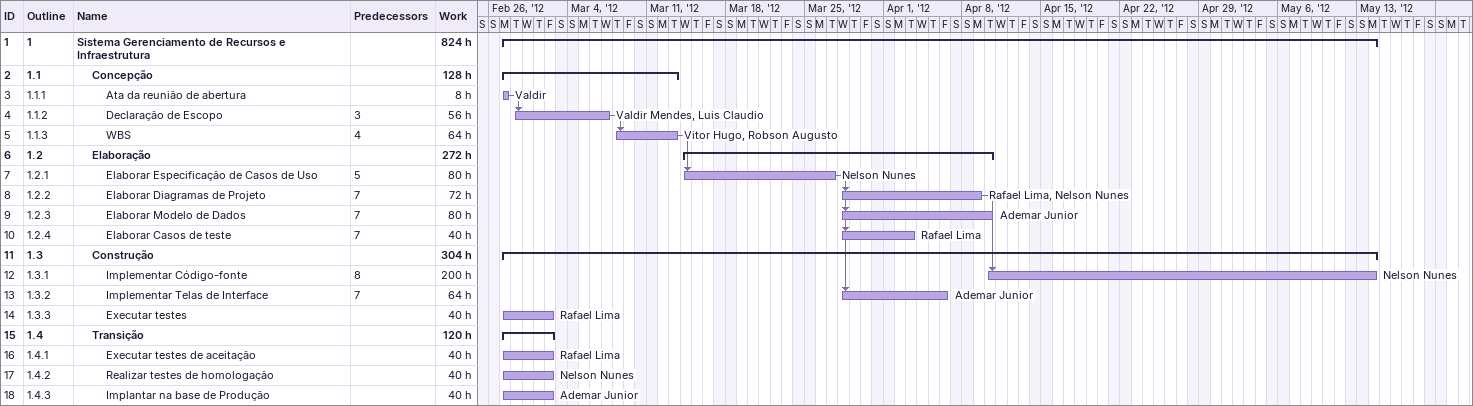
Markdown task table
| ID | WBS | Task | Start | Finish | Predecessors | Resources | Work (h) |
|---|---|---|---|---|---|---|---|
| 1 | 1 | **Sistema Gerenciamento de Recursos e Infraestrutura** | 2012-02-27 | 2012-05-14 |  |  | 824 |
| 2 | 1.1 | **Concepção** | 2012-02-27 | 2012-03-13 |  |  | 128 |
| 3 | 1.1.1 | Ata da reunião de abertura | 2012-02-27 | 2012-02-27 |  | Valdir | 8 |
| 4 | 1.1.2 | Declaração de Escopo | 2012-02-28 | 2012-03-07 | 3 | Valdir Mendes, Luis Claudio | 56 |
| 5 | 1.1.3 | WBS | 2012-03-08 | 2012-03-13 | 4 | Vitor Hugo, Robson Augusto | 64 |
| 6 | 1.2 | **Elaboração** | 2012-03-14 | 2012-04-10 |  |  | 272 |
| 7 | 1.2.1 | Elaborar Especificação de Casos de Uso | 2012-03-14 | 2012-03-27 | 5 | Nelson Nunes | 80 |
| 8 | 1.2.2 | Elaborar Diagramas de Projeto | 2012-03-28 | 2012-04-09 | 7 | Rafael Lima, Nelson Nunes | 72 |
| 9 | 1.2.3 | Elaborar Modelo de Dados | 2012-03-28 | 2012-04-10 | 7 | Ademar Junior | 80 |
| 10 | 1.2.4 | Elaborar Casos de teste | 2012-03-28 | 2012-04-03 | 7 | Rafael Lima | 40 |
| 11 | 1.3 | **Construção** | 2012-02-27 | 2012-05-14 |  |  | 304 |
| 12 | 1.3.1 | Implementar Código-fonte | 2012-04-10 | 2012-05-14 | 8 | Nelson Nunes | 200 |
| 13 | 1.3.2 | Implementar Telas de Interface | 2012-03-28 | 2012-04-06 | 7 | Ademar Junior | 64 |
| 14 | 1.3.3 | Executar testes | 2012-02-27 | 2012-03-02 |  | Rafael Lima | 40 |
| 15 | 1.4 | **Transição** | 2012-02-27 | 2012-03-02 |  |  | 120 |
| 16 | 1.4.1 | Executar testes de aceitação | 2012-02-27 | 2012-03-02 |  | Rafael Lima | 40 |
| 17 | 1.4.2 | Realizar testes de homologação | 2012-02-27 | 2012-03-02 |  | Nelson Nunes | 40 |
| 18 | 1.4.3 | Implantar na base de Produção | 2012-02-27 | 2012-03-02 |  | Ademar Junior | 40 |
